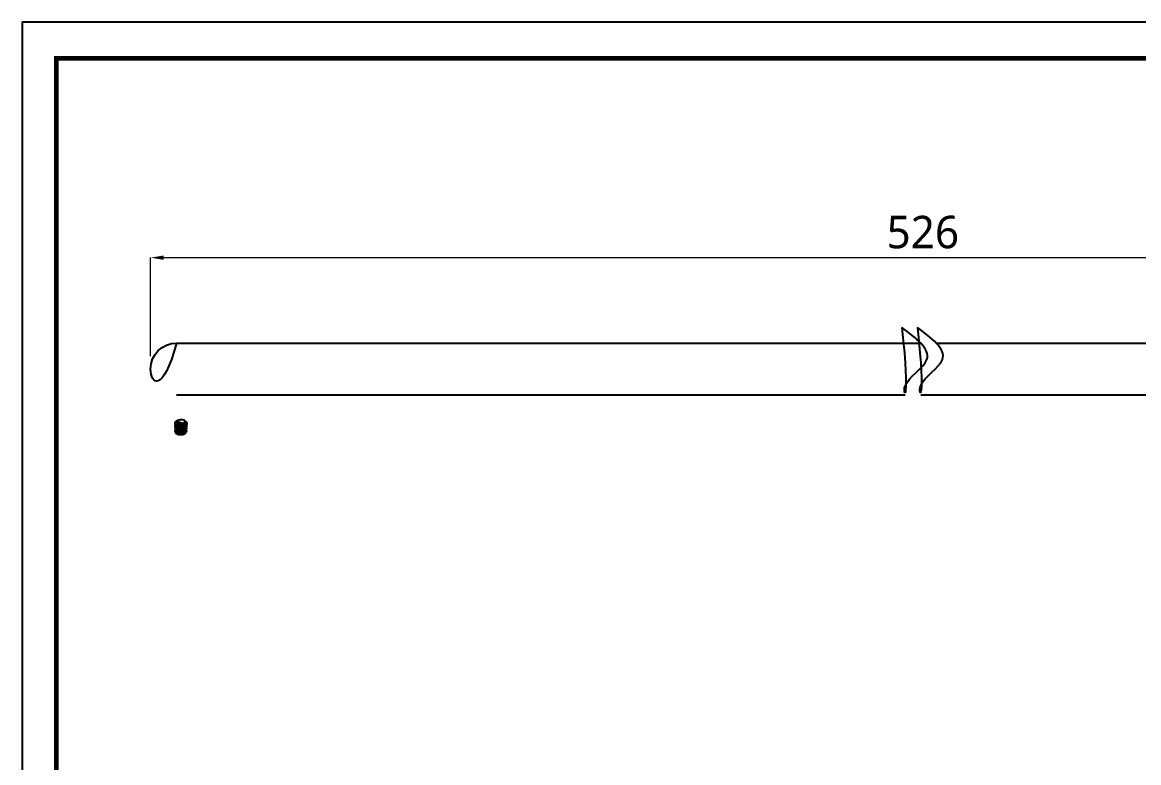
# Model space of a CAD drawing. Extents: x 16296680691 to 16296681342, y -37409617466 to -37409616989.
# Drawn here: x 16296680690.9 to 16296681034.7, y -37409617217.4 to -37409616989.4 of the extents above; entities that cross this region are included whole.
import ezdxf

# ---------------------------------------------------------------- set-up
doc = ezdxf.new("R2010")
doc.units = 0
doc.header["$LTSCALE"] = 10
doc.header["$MEASUREMENT"] = 0
doc.header["$PDMODE"] = 3
doc.header["$PDSIZE"] = -10
doc.layers.get('0').update_dxf_attribs({"linetype": 'CONTINUOUS'})
doc.layers.get('DEFPOINTS').update_dxf_attribs({"linetype": 'CONTINUOUS'})
doc.layers.add('1', color=7, linetype='CONTINUOUS')
doc.styles.add('Daelim Dimension', font='')
doc.styles.get('Daelim Dimension').set_extended_font_data('NanumGothic')
doc.dimstyles.new('DEFAULT', dxfattribs={"dimscale": 2, "dimtxt": 2, "dimasz": 2, "dimexe": 0, "dimexo": 2, "dimgap": 1, "dimtad": 1, "dimdec": 1, "dimzin": 9, "dimdsep": 46, "dimtxsty": 'Daelim Dimension', "dimcen": 0.5, "dimclrd": 252, "dimclre": 252, "dimclrt": 3, "dimadec": 1, "dimazin": 0, "dimtfac": 1, "dimtdec": 1, "dimtix": 1, "dimtmove": 0, "dimatfit": 3, "dimfxl": 1, "dimtolj": 1, "dimtzin": 1, "dimlwd": 9, "dimlwe": 9, "dimarcsym": 0})

# ---------------------------------------------------------------- blocks, each defined once
blk = doc.blocks.new('*D11')
at = {"color": 5, "lineweight": 9, "transparency": 16777216}
for p, q in [((16296680730.404169, -37409617092.149338), (16296680730.404169, -37409617061.852867)), ((16296680734.404169, -37409617061.852867), (16296681201.97695, -37409617061.852867)), ((16296681205.97695, -37409617092.149338), (16296681205.97695, -37409617061.852867))]:
    blk.add_line(p, q, dxfattribs=at)
at = {"color": 5, "transparency": 16777216}
for points in [[(16296680734.404169, -37409617061.186203), (16296680734.404169, -37409617062.519531), (16296680730.404169, -37409617061.852867)], [(16296681201.97695, -37409617061.186203), (16296681201.97695, -37409617062.519531), (16296681205.97695, -37409617061.852867)]]:
    blk.add_solid(points, dxfattribs=at)
at = {"layer": 'DEFPOINTS', "color": 0, "transparency": 16777216}
for p in [(16296681205.97695, -37409617061.852867), (16296680730.404169, -37409617096.149338), (16296681205.97695, -37409617096.149338)]:
    blk.add_point(p, dxfattribs=at)
at = {"color": 7, "transparency": 16777216, "insert": (16296680968.190559, -37409617048.965889), "char_height": 10, "attachment_point": 2, "style": 'Daelim Dimension'}
blk.add_mtext('\\A1;526', dxfattribs=at)

msp = doc.modelspace()

# ---------------------------------------------------------------- linework, layer by layer
at = {"color": 7, "linetype": 'Continuous'}
for p, q in [((16296680738.404169, -37409617088.149338), (16296680967.478331, -37409617088.149338)), ((16296680972.26985, -37409617088.149338), (16296681197.97695, -37409617088.149338)), ((16296680738.404169, -37409617104.149338), (16296680962.76652, -37409617104.149338)), ((16296680967.558029, -37409617104.149338), (16296681197.97695, -37409617104.149338))]:
    msp.add_line(p, q, dxfattribs=at)
at = {"color": 7, "linetype": 'Continuous', "lineweight": 25}
for p, q in [((16296680738.833349, -37409617111.897438), (16296680738.435381, -37409617112.127258)), ((16296680740.869301, -37409617112.052139), (16296680740.601419, -37409617111.897438)), ((16296680738.44417, -37409617112.142609), (16296680738.244221, -37409617112.256401)), ((16296680741.34618, -37409617112.847214), (16296680741.34618, -37409617112.716911))]:
    msp.add_line(p, q, dxfattribs=at)
at = {"ltscale": 0.5}
msp.add_lwpolyline([(16296680690.900061, -37409617466.361633), (16296681341.900061, -37409617466.361633), (16296681341.900061, -37409616989.361633), (16296680690.900061, -37409616989.361633)], close=True, dxfattribs=at)
at = {"color": 5, "linetype": 'ByBlock', "lineweight": 200, "const_width": 1.5}
msp.add_lwpolyline([(16296680701.36825, -37409617445.936913), (16296681331.36825, -37409617445.936913), (16296681331.36825, -37409617000.436913), (16296680701.36825, -37409617000.436913)], close=True, dxfattribs=at)
at = {"color": 7, "linetype": 'Continuous', "lineweight": 25, "flags": 128}
msp.add_lwpolyline([(16296680740.079229, -37409617111.716904), (16296680740.50956, -37409617111.849411), (16296680740.81929, -37409617112.06691), (16296680740.961269, -37409617112.336273), (16296680740.913879, -37409617112.616501), (16296680740.68433, -37409617112.864929), (16296680740.30757, -37409617113.043732), (16296680739.840969, -37409617113.125687), (16296680739.355551, -37409617113.098343), (16296680738.925211, -37409617112.96582), (16296680738.61548, -37409617112.748322), (16296680738.473511, -37409617112.478958), (16296680738.520901, -37409617112.19873), (16296680738.750441, -37409617111.950302), (16296680739.127199, -37409617111.7715), (16296680739.593809, -37409617111.689537), (16296680740.079229, -37409617111.716904)], dxfattribs=at)
at = {"color": 7, "linetype": 'Continuous'}
msp.add_arc((16296680738.404169, -37409617096.149338), 8, 90, 270, dxfattribs=at)
at = {"color": 7, "linetype": 'Continuous', "lineweight": 25}
msp.add_arc((16296680740.60504, -37409617112.728203), 0.725872, 342.79407397, 68.65014306, dxfattribs=at)
for points, knots in [([(16296680741.480459, -37409617113.705917), (16296680741.500629, -37409617113.750679), (16296680741.57538, -37409617113.91658), (16296680741.49172, -37409617114.221977), (16296680741.234091, -37409617114.569778), (16296680740.79188, -37409617114.845993), (16296680740.231831, -37409617115.026352), (16296680739.612921, -37409617115.091591), (16296680739.005461, -37409617115.032288), (16296680738.4799, -37409617114.864227), (16296680738.089291, -37409617114.606773), (16296680737.900471, -37409617114.290771), (16296680737.86412, -37409617114.041077), (16296680737.948931, -37409617113.922157), (16296680737.960991, -37409617113.905273)], [0, 0, 0, 0, 0.0350684623, 0.1299844502, 0.2248834038, 0.3198369424, 0.4147510389, 0.5096445117, 0.6046041907, 0.6995156317, 0.7944035021, 0.8893685727, 0.9842765861, 1, 1, 1, 1]), ([(16296680741.48345, -37409617113.231773), (16296680741.489479, -37409617113.241203), (16296680741.570259, -37409617113.36763), (16296680741.538271, -37409617113.640678), (16296680741.36418, -37409617114.004852), (16296680740.983231, -37409617114.314377), (16296680740.464609, -37409617114.53466), (16296680739.860439, -37409617114.647423), (16296680739.240141, -37409617114.637321), (16296680738.67433, -37409617114.509483), (16296680738.22397, -37409617114.284813), (16296680737.951719, -37409617113.9879), (16296680737.85972, -37409617113.700119), (16296680737.941389, -37409617113.536018), (16296680737.97023, -37409617113.478073)], [0, 0, 0, 0, 0.0075809447, 0.1016718947, 0.1957326822, 0.2898925361, 0.3839785932, 0.4780798201, 0.5721964658, 0.6662933509, 0.760396261, 0.8545071856, 0.9486144488, 1, 1, 1, 1]), ([(16296680741.479759, -37409617114.993317), (16296680741.497271, -37409617115.027939), (16296680741.57548, -37409617115.182587), (16296680741.50844, -37409617115.479286), (16296680741.273781, -37409617115.83255), (16296680740.848261, -37409617116.118492), (16296680740.298981, -37409617116.310577), (16296680739.6831, -37409617116.389481), (16296680739.071039, -37409617116.343903), (16296680738.532431, -37409617116.186897), (16296680738.126619, -37409617115.938683), (16296680737.90436, -37409617115.626122), (16296680737.872789, -37409617115.29171), (16296680738.01955, -37409617115.092041), (16296680738.09115, -37409617114.994629)], [0, 0, 0, 0, 0.0256606127, 0.1146162481, 0.2035522149, 0.2925514418, 0.381504505, 0.4704351681, 0.5594393708, 0.6483891376, 0.7373135891, 0.8263221359, 0.9152678734, 1, 1, 1, 1]), ([(16296680741.44294, -37409617115.074493), (16296680741.420071, -37409617115.1362), (16296680741.35148, -37409617115.321373), (16296680741.02807, -37409617115.581703), (16296680740.52994, -37409617115.814194), (16296680739.93004, -37409617115.939659), (16296680739.308571, -37409617115.943832), (16296680738.733061, -37409617115.828011), (16296680738.267019, -37409617115.613289), (16296680737.972561, -37409617115.322998), (16296680737.860359, -37409617115.02552), (16296680737.937071, -37409617114.848503), (16296680737.967331, -37409617114.778671)], [0, 0, 0, 0, 0.0546317631, 0.1639122402, 0.2731719072, 0.3824372992, 0.4917109744, 0.6009825712, 0.7102490467, 0.8195151162, 0.9287976021, 1, 1, 1, 1]), ([(16296680741.520889, -37409617112.998466), (16296680741.5263, -37409617113.016777), (16296680741.56814, -37409617113.158386), (16296680741.447861, -37409617113.432617), (16296680741.156429, -37409617113.768341), (16296680740.68289, -37409617114.026047), (16296680740.1057, -37409617114.183891), (16296680739.482941, -37409617114.223442), (16296680738.88798, -37409617114.139549), (16296680738.382601, -37409617113.951027), (16296680738.043961, -37409617113.679352), (16296680737.88624, -37409617113.432243), (16296680737.91358, -37409617113.29454), (16296680737.919201, -37409617113.266228)], [0, 0, 0, 0, 0.0157808759, 0.1220749681, 0.2283623148, 0.3346796029, 0.440973303, 0.5472535654, 0.653579643, 0.7598721252, 0.8661458471, 0.9724797639, 1, 1, 1, 1]), ([(16296680737.98896, -37409617115.060631), (16296680737.95767, -37409617115.100189), (16296680737.901831, -37409617115.170792), (16296680737.916201, -37409617115.247551), (16296680737.92252, -37409617115.281303)], [0, 0, 0, 0, 0.5602954605, 1, 1, 1, 1]), ([(16296680738.244221, -37409617112.256401), (16296680738.16787, -37409617112.3293), (16296680737.990549, -37409617112.498596), (16296680737.90048, -37409617112.808861), (16296680737.99777, -37409617113.144608), (16296680738.29451, -37409617113.437088), (16296680738.746691, -37409617113.650017), (16296680739.299339, -37409617113.765373), (16296680739.88905, -37409617113.764061), (16296680740.445881, -37409617113.647209), (16296680740.906879, -37409617113.434128), (16296680741.18951, -37409617113.182648), (16296680741.269091, -37409617113.007492), (16296680741.298429, -37409617112.942917)], [0, 0, 0, 0, 0.0755332533, 0.1754176005, 0.2753066921, 0.3745804685, 0.471358076, 0.5681378467, 0.664534402, 0.7582053732, 0.8518769323, 0.9453920915, 1, 1, 1, 1]), ([(16296680738.09886, -37409617114.876091), (16296680738.09828, -37409617114.879143), (16296680738.076981, -37409617114.992287), (16296680738.263651, -37409617115.220253), (16296680738.652519, -37409617115.480492), (16296680739.23464, -37409617115.63118), (16296680739.88489, -37409617115.642967), (16296680740.498541, -37409617115.501007), (16296680740.948351, -37409617115.288696), (16296680741.08301, -37409617115.106789), (16296680741.129841, -37409617115.043533)], [0, 0, 0, 0, 0.00414405704, 0.15402028126, 0.31006990437, 0.46212672698, 0.61418354958, 0.77023317269, 0.92010939691, 1, 1, 1, 1]), ([(16296680738.11301, -37409617113.931099), (16296680738.105721, -37409617113.960457), (16296680738.071131, -37409617114.09993), (16296680738.25728, -37409617114.35421), (16296680738.654181, -37409617114.614441), (16296680739.23432, -37409617114.765198), (16296680739.88455, -37409617114.776749), (16296680740.50024, -37409617114.635696), (16296680740.972879, -37409617114.406303), (16296680741.119539, -37409617114.202782), (16296680741.180149, -37409617114.118683)], [0, 0, 0, 0, 0.0376546195, 0.178847828, 0.3258567822, 0.4691042572, 0.6123517321, 0.7593606863, 0.9005538948, 1, 1, 1, 1]), ([(16296680738.11301, -37409617115.230141), (16296680738.105721, -37409617115.259506), (16296680738.071131, -37409617115.398972), (16296680738.25728, -37409617115.653259), (16296680738.654181, -37409617115.91349), (16296680739.23432, -37409617116.064247), (16296680739.88452, -37409617116.075783), (16296680740.500351, -37409617115.934776), (16296680740.97455, -37409617115.704231), (16296680741.12203, -37409617115.49926), (16296680741.183571, -37409617115.413727)], [0, 0, 0, 0, 0.0375928587, 0.1785544835, 0.3253223151, 0.4683348368, 0.6113473586, 0.7581151901, 0.899076815, 1, 1, 1, 1]), ([(16296680738.16139, -37409617113.266083), (16296680738.19235, -37409617113.336601), (16296680738.27327, -37409617113.520943), (16296680738.663389, -37409617113.747589), (16296680739.232321, -37409617113.899483), (16296680739.883421, -37409617113.910248), (16296680740.50691, -37409617113.771217), (16296680741.004641, -37409617113.507278), (16296680741.308929, -37409617113.178772), (16296680741.31793, -37409617112.945282), (16296680741.32177, -37409617112.845863)], [0, 0, 0, 0, 0.0854061174, 0.2232337937, 0.3575349097, 0.4918360256, 0.6296637019, 0.7620388484, 0.8986708956, 1, 1, 1, 1]), ([(16296680741.47946, -37409617114.14109), (16296680741.50218, -37409617114.197144), (16296680741.57435, -37409617114.375237), (16296680741.47555, -37409617114.690117), (16296680741.198509, -37409617115.033882), (16296680740.742201, -37409617115.297539), (16296680740.24733, -37409617115.459251), (16296680739.91556, -37409617115.476929), (16296680739.788851, -37409617115.483681)], [0, 0, 0, 0, 0.0904723827, 0.2874235613, 0.4843485703, 0.6813616917, 0.8783104346, 1, 1, 1, 1]), ([(16296680739.929079, -37409617114.067886), (16296680739.98353, -37409617114.065552), (16296680740.242479, -37409617114.054413), (16296680740.677629, -37409617113.915024), (16296680741.149389, -37409617113.665871), (16296680741.457529, -37409617113.327881), (16296680741.571341, -37409617112.949074), (16296680741.46887, -37409617112.575851), (16296680741.248341, -37409617112.29406), (16296680741.0355, -37409617112.172546), (16296680740.974701, -37409617112.137833)], [0, 0, 0, 0, 0.0399559248, 0.1900439668, 0.3401283666, 0.4900123537, 0.6400831355, 0.7901908112, 0.9400678761, 1, 1, 1, 1])]:
    msp.add_open_spline(points, degree=3, knots=knots, dxfattribs=at)
at = {"layer": '1', "color": 6}
for points in [[(16296680961.72546, -37409617083.342392), (16296680969.46874, -37409617093.20726), (16296680962.70784, -37409617101.467033), (16296680967.11908, -37409617110.662514)], [(16296680966.516979, -37409617083.342392), (16296680974.26026, -37409617093.20726), (16296680967.499359, -37409617101.467033), (16296680971.910601, -37409617110.662514)]]:
    msp.add_spline(points, degree=3, dxfattribs=at)

# ---------------------------------------------------------------- dimensions: what is measured, and where the dimension line sits
at = {"color": 7}
dim = msp.add_linear_dim(base=(16296681205.97695, -37409617061.852867), p1=(16296680730.404169, -37409617096.149338), p2=(16296681205.97695, -37409617096.149338), text='526', dimstyle='DEFAULT', override={"dimtxt": 5, "dimclrd": 5, "dimclre": 5, "dimclrt": 7}, dxfattribs=at)
dim.commit()
dim.dimension.update_dxf_attribs({"geometry": '*D11', "text_midpoint": (16296680968.190559, -37409617061.852867), "dimtype": 160})

doc.saveas('drawing.dxf')
